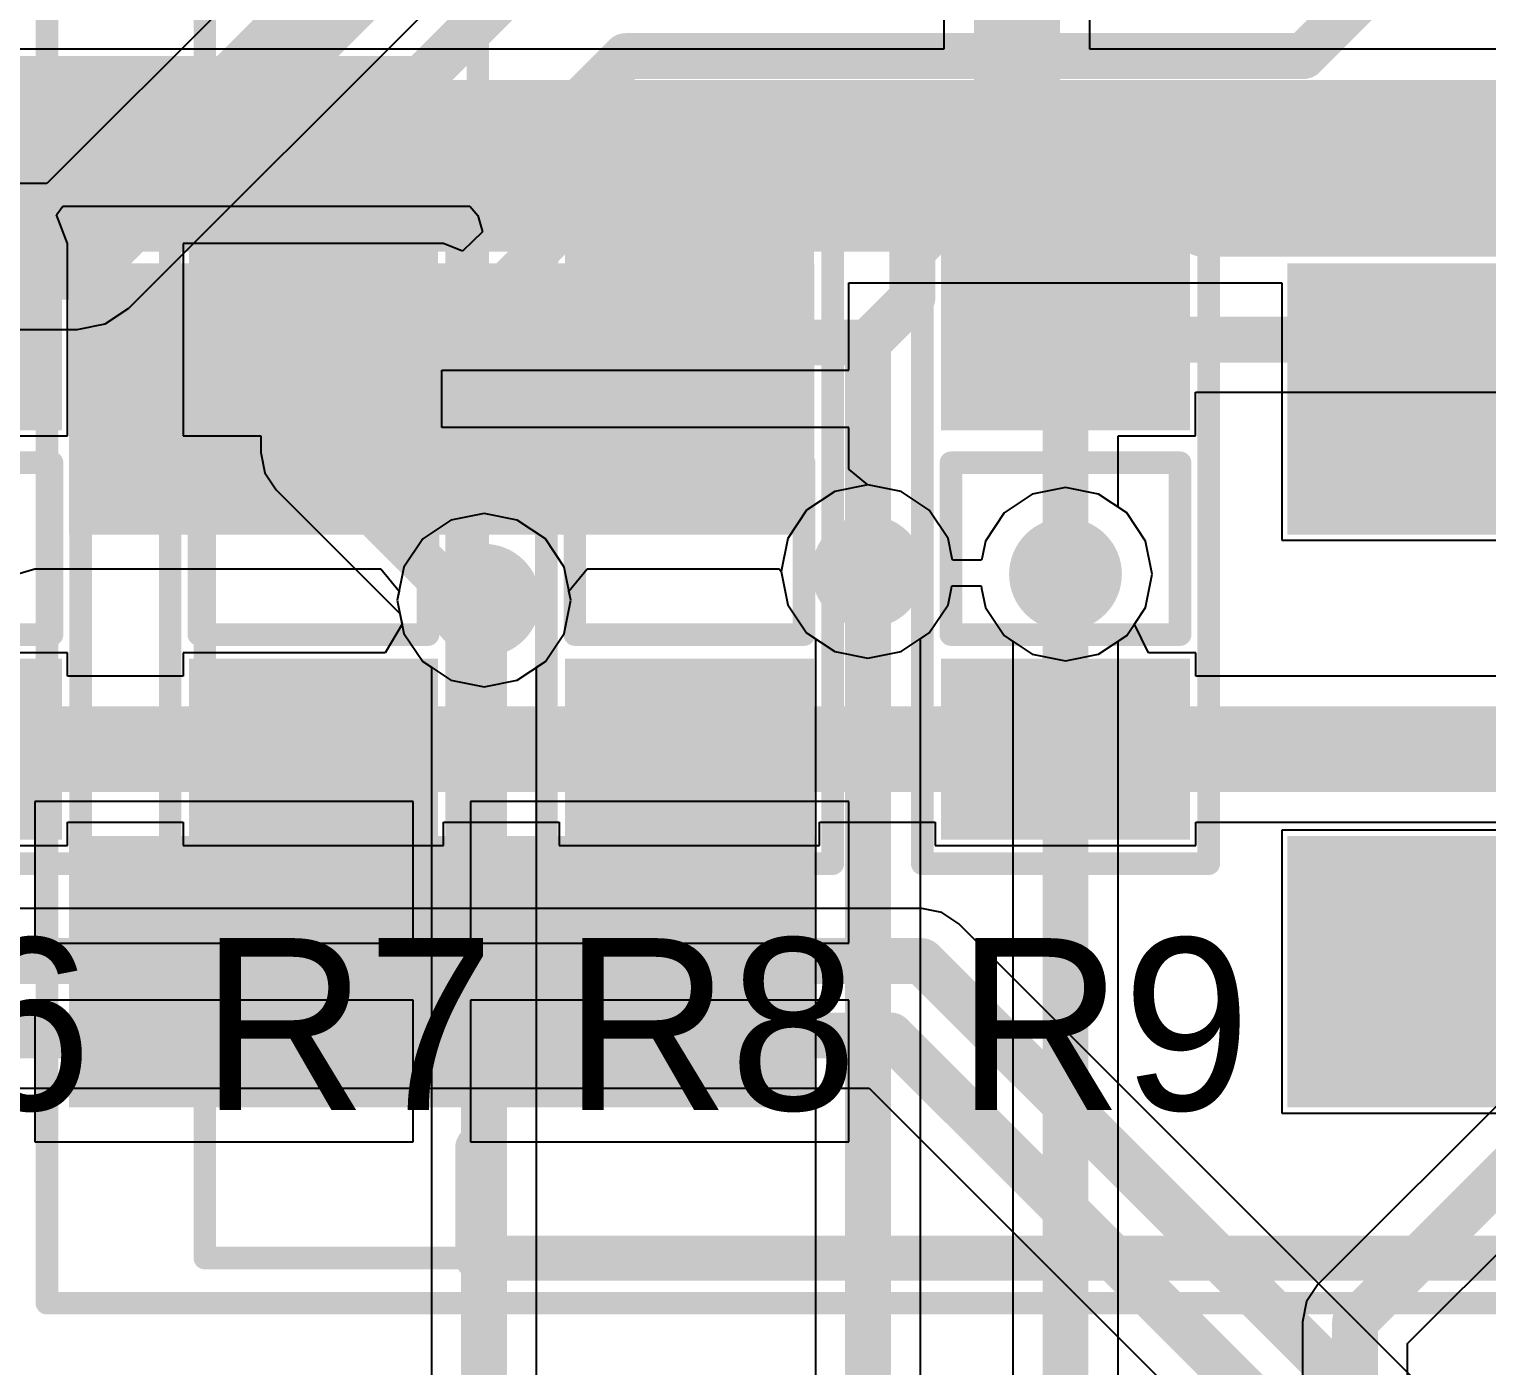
# Model space of a CAD drawing. Header units: millimetres. Extents: x 3.6 to 6.79, y 1.07 to 2.73.
# Drawn here: x 4.0736 to 4.328, y 1.5203 to 1.7537 of the extents above; entities that cross this region are included whole.
import ezdxf

# ---------------------------------------------------------------- set-up
doc = ezdxf.new("R2010")
doc.units = ezdxf.units.MM
doc.header["$MEASUREMENT"] = 0
for name, color, linetype in [('BottomLayer', 5, 'Continuous'), ('BottomOverlay', 54, 'Continuous'), ('BottomPaste', 16, 'Continuous'), ('BottomSolder', 6, 'Continuous'), ('Mechanical11', 56, 'Continuous'), ('Mechanical13', 56, 'Continuous'), ('Mechanical15', 56, 'Continuous'), ('MidLayer1', 16, 'Continuous'), ('MidLayer2', 76, 'Continuous'), ('MultiLayer', 9, 'Continuous'), ('TopLayer', 1, 'Continuous'), ('TopOverlay', 2, 'Continuous'), ('TopPaste', 8, 'Continuous'), ('TopSolder', 216, 'Continuous'), ('ViaHoleLayer', 16, 'Continuous')]:
    doc.layers.add(name, color=color, linetype=linetype)

# ---------------------------------------------------------------- blocks, each defined once
blk = doc.blocks.new('61031621121_B_11')
at = {"layer": 'BottomLayer'}
for points in [[(-0.369685, 0.0452756), (-0.330315, 0.0452756), (-0.369685, 0.1673228), (-0.330315, 0.1673228)], [(-0.269685, 0.0452756), (-0.230315, 0.0452756), (-0.269685, 0.1673228), (-0.230315, 0.1673228)], [(-0.369685, -0.1673228), (-0.330315, -0.1673228), (-0.369685, -0.0452756), (-0.330315, -0.0452756)], [(-0.269685, -0.1673228), (-0.230315, -0.1673228), (-0.269685, -0.0452756), (-0.230315, -0.0452756)]]:
    blk.add_solid(points, dxfattribs=at)
at = {"layer": 'BottomOverlay', "const_width": 0.007874}
for points in [[(-0.4, 0.1), (-0.4, -0.1)], [(-0.4, 0.1), (-0.3807087, 0.1)]]:
    blk.add_lwpolyline(points, dxfattribs=at)
at = {"layer": 'BottomOverlay', "const_width": 0.003937}
for points in [[(-0.4019685, 0.1, 1), (-0.3980315, 0.1, 1)], [(-0.4019685, 0.1, 1), (-0.3980315, 0.1, 1)], [(-0.3826772, 0.1, 1), (-0.3787402, 0.1, 1)]]:
    blk.add_lwpolyline(points, format="xyb", close=True, dxfattribs=at)
at = {"layer": 'BottomPaste'}
for points in [[(-0.369685, 0.0452756), (-0.330315, 0.0452756), (-0.369685, 0.1673228), (-0.330315, 0.1673228)], [(-0.269685, 0.0452756), (-0.230315, 0.0452756), (-0.269685, 0.1673228), (-0.230315, 0.1673228)], [(-0.369685, -0.1673228), (-0.330315, -0.1673228), (-0.369685, -0.0452756), (-0.330315, -0.0452756)], [(-0.269685, -0.1673228), (-0.230315, -0.1673228), (-0.269685, -0.0452756), (-0.230315, -0.0452756)]]:
    blk.add_solid(points, dxfattribs=at)
at = {"layer": 'BottomSolder'}
for points in [[(-0.373685, 0.0412756), (-0.326315, 0.0412756), (-0.373685, 0.1713228), (-0.326315, 0.1713228)], [(-0.273685, 0.0412756), (-0.226315, 0.0412756), (-0.273685, 0.1713228), (-0.226315, 0.1713228)], [(-0.373685, -0.1713228), (-0.326315, -0.1713228), (-0.373685, -0.0412756), (-0.326315, -0.0412756)], [(-0.273685, -0.1713228), (-0.226315, -0.1713228), (-0.273685, -0.0412756), (-0.226315, -0.0412756)]]:
    blk.add_solid(points, dxfattribs=at)
at = {"layer": 'Mechanical11', "const_width": 0.003937}
for points in [[(-0.4, 0.1), (0.4, 0.1)], [(-0.4, 0.1), (-0.4, -0.1)]]:
    blk.add_lwpolyline(points, dxfattribs=at)
at = {"layer": 'Mechanical11', "const_width": 0.0019685}
blk.add_lwpolyline([(-0.4009842, 0.1, 1), (-0.3990158, 0.1, 1)], format="xyb", close=True, dxfattribs=at)
blk.add_lwpolyline([(-0.4009842, 0.1, 1), (-0.3990158, 0.1, 1)], format="xyb", close=True, dxfattribs=at)
at = {"layer": 'Mechanical13', "const_width": 0.003937}
for points in [[(-0.4, 0.1476378), (-0.4, -0.1476378)], [(-0.4, 0.1476378), (0.4, 0.1476378)]]:
    blk.add_lwpolyline(points, dxfattribs=at)
at = {"layer": 'Mechanical13', "const_width": 0.0019685}
blk.add_lwpolyline([(-0.4009842, 0.1476378, 1), (-0.3990158, 0.1476378, 1)], format="xyb", close=True, dxfattribs=at)
blk.add_lwpolyline([(-0.4009842, 0.1476378, 1), (-0.3990158, 0.1476378, 1)], format="xyb", close=True, dxfattribs=at)
at = {"layer": 'Mechanical15', "const_width": 0.003937}
for points in [[(-0.407874, 0.1751969), (-0.407874, -0.1751969)], [(-0.407874, 0.1751969), (0.407874, 0.1751969)]]:
    blk.add_lwpolyline(points, dxfattribs=at)
at = {"layer": 'Mechanical15', "const_width": 0.0019685}
blk.add_lwpolyline([(-0.4088582, 0.1751969, 1), (-0.4068898, 0.1751969, 1)], format="xyb", close=True, dxfattribs=at)
blk.add_lwpolyline([(-0.4088582, 0.1751969, 1), (-0.4068898, 0.1751969, 1)], format="xyb", close=True, dxfattribs=at)
blk = doc.blocks.new('RES_SMD_0603_104')
at = {"layer": 'TopLayer'}
for points in [[(-0.0468142, -0.0177165), (-0.0231922, -0.0177165), (-0.0468142, 0.0177165), (-0.0231922, 0.0177165)], [(0.0246772, -0.0177119), (0.0482992, -0.0177119), (0.0246772, 0.0177211), (0.0482992, 0.0177211)]]:
    blk.add_solid(points, dxfattribs=at)
at = {"layer": 'TopOverlay', "const_width": 0.003937}
for points in [[(-0.0550032, 0.025), (0.0549968, 0.025)], [(-0.0550032, 0.025), (-0.0550032, -0.025)], [(0.0549968, 0.025), (0.0549968, -0.025)], [(-0.0150032, 0.02), (0.0149968, 0.02)], [(-0.0150032, 0.02), (-0.0150032, -0.02)], [(0.0149968, 0.02), (0.0149968, -0.02)], [(-0.0150032, -0.02), (0.0149968, -0.02)], [(-0.0550032, -0.025), (0.0349968, -0.025)], [(0.0349968, -0.025), (0.0549968, -0.025)]]:
    blk.add_lwpolyline(points, dxfattribs=at)
at = {"layer": 'TopOverlay', "const_width": 0.0019685}
for points in [[(-0.0559874, 0.025, 1), (-0.054019, 0.025, 1)], [(-0.0559874, 0.025, 1), (-0.054019, 0.025, 1)], [(0.0540126, 0.025, 1), (0.055981, 0.025, 1)], [(0.0540126, 0.025, 1), (0.055981, 0.025, 1)], [(-0.0159874, 0.02, 1), (-0.014019, 0.02, 1)], [(-0.0159874, 0.02, 1), (-0.014019, 0.02, 1)], [(0.0140126, 0.02, 1), (0.015981, 0.02, 1)], [(0.0140126, 0.02, 1), (0.015981, 0.02, 1)], [(-0.0159874, -0.02, 1), (-0.014019, -0.02, 1)], [(-0.0159874, -0.02, 1), (-0.014019, -0.02, 1)], [(0.0140126, -0.02, 1), (0.015981, -0.02, 1)], [(0.0140126, -0.02, 1), (0.015981, -0.02, 1)], [(-0.0559874, -0.025, 1), (-0.054019, -0.025, 1)], [(-0.0559874, -0.025, 1), (-0.054019, -0.025, 1)], [(0.0340126, -0.025, 1), (0.035981, -0.025, 1)], [(0.0340126, -0.025, 1), (0.035981, -0.025, 1)], [(0.0540126, -0.025, 1), (0.055981, -0.025, 1)], [(0.0540126, -0.025, 1), (0.055981, -0.025, 1)]]:
    blk.add_lwpolyline(points, format="xyb", close=True, dxfattribs=at)
at = {"layer": 'TopPaste'}
for points in [[(-0.0468142, -0.0177165), (-0.0231922, -0.0177165), (-0.0468142, 0.0177165), (-0.0231922, 0.0177165)], [(0.0246772, -0.0177119), (0.0482992, -0.0177119), (0.0246772, 0.0177211), (0.0482992, 0.0177211)]]:
    blk.add_solid(points, dxfattribs=at)
at = {"layer": 'TopSolder'}
for points in [[(-0.0508142, -0.0217165), (-0.0191922, -0.0217165), (-0.0508142, 0.0217165), (-0.0191922, 0.0217165)], [(0.0206772, -0.0217119), (0.0522992, -0.0217119), (0.0206772, 0.0217211), (0.0522992, 0.0217211)]]:
    blk.add_solid(points, dxfattribs=at)
blk = doc.blocks.new('RES_SMD_0603_105')
at = {"layer": 'TopLayer'}
for points in [[(-0.0468142, -0.0177165), (-0.0231922, -0.0177165), (-0.0468142, 0.0177165), (-0.0231922, 0.0177165)], [(0.0246772, -0.0177119), (0.0482992, -0.0177119), (0.0246772, 0.0177211), (0.0482992, 0.0177211)]]:
    blk.add_solid(points, dxfattribs=at)
at = {"layer": 'TopOverlay', "const_width": 0.003937}
for points in [[(-0.0550032, 0.025), (0.0549968, 0.025)], [(-0.0550032, 0.025), (-0.0550032, -0.025)], [(0.0549968, 0.025), (0.0549968, -0.025)], [(-0.0150032, 0.02), (0.0149968, 0.02)], [(-0.0150032, 0.02), (-0.0150032, -0.02)], [(0.0149968, 0.02), (0.0149968, -0.02)], [(-0.0150032, -0.02), (0.0149968, -0.02)], [(-0.0550032, -0.025), (0.0349968, -0.025)], [(0.0349968, -0.025), (0.0549968, -0.025)]]:
    blk.add_lwpolyline(points, dxfattribs=at)
at = {"layer": 'TopOverlay', "const_width": 0.0019685}
for points in [[(-0.0559874, 0.025, 1), (-0.054019, 0.025, 1)], [(-0.0559874, 0.025, 1), (-0.054019, 0.025, 1)], [(0.0540126, 0.025, 1), (0.055981, 0.025, 1)], [(0.0540126, 0.025, 1), (0.055981, 0.025, 1)], [(-0.0159874, 0.02, 1), (-0.014019, 0.02, 1)], [(-0.0159874, 0.02, 1), (-0.014019, 0.02, 1)], [(0.0140126, 0.02, 1), (0.015981, 0.02, 1)], [(0.0140126, 0.02, 1), (0.015981, 0.02, 1)], [(-0.0159874, -0.02, 1), (-0.014019, -0.02, 1)], [(-0.0159874, -0.02, 1), (-0.014019, -0.02, 1)], [(0.0140126, -0.02, 1), (0.015981, -0.02, 1)], [(0.0140126, -0.02, 1), (0.015981, -0.02, 1)], [(-0.0559874, -0.025, 1), (-0.054019, -0.025, 1)], [(-0.0559874, -0.025, 1), (-0.054019, -0.025, 1)], [(0.0340126, -0.025, 1), (0.035981, -0.025, 1)], [(0.0340126, -0.025, 1), (0.035981, -0.025, 1)], [(0.0540126, -0.025, 1), (0.055981, -0.025, 1)], [(0.0540126, -0.025, 1), (0.055981, -0.025, 1)]]:
    blk.add_lwpolyline(points, format="xyb", close=True, dxfattribs=at)
at = {"layer": 'TopPaste'}
for points in [[(-0.0468142, -0.0177165), (-0.0231922, -0.0177165), (-0.0468142, 0.0177165), (-0.0231922, 0.0177165)], [(0.0246772, -0.0177119), (0.0482992, -0.0177119), (0.0246772, 0.0177211), (0.0482992, 0.0177211)]]:
    blk.add_solid(points, dxfattribs=at)
at = {"layer": 'TopSolder'}
for points in [[(-0.0508142, -0.0217165), (-0.0191922, -0.0217165), (-0.0508142, 0.0217165), (-0.0191922, 0.0217165)], [(0.0206772, -0.0217119), (0.0522992, -0.0217119), (0.0206772, 0.0217211), (0.0522992, 0.0217211)]]:
    blk.add_solid(points, dxfattribs=at)
blk = doc.blocks.new('RES_SMD_0603_106')
at = {"layer": 'TopLayer'}
for points in [[(-0.0468142, -0.0177165), (-0.0231922, -0.0177165), (-0.0468142, 0.0177165), (-0.0231922, 0.0177165)], [(0.0246772, -0.0177119), (0.0482992, -0.0177119), (0.0246772, 0.0177211), (0.0482992, 0.0177211)]]:
    blk.add_solid(points, dxfattribs=at)
at = {"layer": 'TopOverlay', "const_width": 0.003937}
for points in [[(-0.0550032, 0.025), (0.0549968, 0.025)], [(-0.0550032, 0.025), (-0.0550032, -0.025)], [(0.0549968, 0.025), (0.0549968, -0.025)], [(-0.0150032, 0.02), (0.0149968, 0.02)], [(-0.0150032, 0.02), (-0.0150032, -0.02)], [(0.0149968, 0.02), (0.0149968, -0.02)], [(-0.0150032, -0.02), (0.0149968, -0.02)], [(-0.0550032, -0.025), (0.0349968, -0.025)], [(0.0349968, -0.025), (0.0549968, -0.025)]]:
    blk.add_lwpolyline(points, dxfattribs=at)
at = {"layer": 'TopOverlay', "const_width": 0.0019685}
for points in [[(-0.0559874, 0.025, 1), (-0.054019, 0.025, 1)], [(-0.0559874, 0.025, 1), (-0.054019, 0.025, 1)], [(0.0540126, 0.025, 1), (0.055981, 0.025, 1)], [(0.0540126, 0.025, 1), (0.055981, 0.025, 1)], [(-0.0159874, 0.02, 1), (-0.014019, 0.02, 1)], [(-0.0159874, 0.02, 1), (-0.014019, 0.02, 1)], [(0.0140126, 0.02, 1), (0.015981, 0.02, 1)], [(0.0140126, 0.02, 1), (0.015981, 0.02, 1)], [(-0.0159874, -0.02, 1), (-0.014019, -0.02, 1)], [(-0.0159874, -0.02, 1), (-0.014019, -0.02, 1)], [(0.0140126, -0.02, 1), (0.015981, -0.02, 1)], [(0.0140126, -0.02, 1), (0.015981, -0.02, 1)], [(-0.0559874, -0.025, 1), (-0.054019, -0.025, 1)], [(-0.0559874, -0.025, 1), (-0.054019, -0.025, 1)], [(0.0340126, -0.025, 1), (0.035981, -0.025, 1)], [(0.0340126, -0.025, 1), (0.035981, -0.025, 1)], [(0.0540126, -0.025, 1), (0.055981, -0.025, 1)], [(0.0540126, -0.025, 1), (0.055981, -0.025, 1)]]:
    blk.add_lwpolyline(points, format="xyb", close=True, dxfattribs=at)
at = {"layer": 'TopPaste'}
for points in [[(-0.0468142, -0.0177165), (-0.0231922, -0.0177165), (-0.0468142, 0.0177165), (-0.0231922, 0.0177165)], [(0.0246772, -0.0177119), (0.0482992, -0.0177119), (0.0246772, 0.0177211), (0.0482992, 0.0177211)]]:
    blk.add_solid(points, dxfattribs=at)
at = {"layer": 'TopSolder'}
for points in [[(-0.0508142, -0.0217165), (-0.0191922, -0.0217165), (-0.0508142, 0.0217165), (-0.0191922, 0.0217165)], [(0.0206772, -0.0217119), (0.0522992, -0.0217119), (0.0206772, 0.0217211), (0.0522992, 0.0217211)]]:
    blk.add_solid(points, dxfattribs=at)
blk = doc.blocks.new('RES_SMD_0603_107')
at = {"layer": 'TopLayer'}
for points in [[(-0.0468142, -0.0177165), (-0.0231922, -0.0177165), (-0.0468142, 0.0177165), (-0.0231922, 0.0177165)], [(0.0246772, -0.0177119), (0.0482992, -0.0177119), (0.0246772, 0.0177211), (0.0482992, 0.0177211)]]:
    blk.add_solid(points, dxfattribs=at)
at = {"layer": 'TopOverlay', "const_width": 0.003937}
for points in [[(-0.0550032, 0.025), (0.0549968, 0.025)], [(-0.0550032, 0.025), (-0.0550032, -0.025)], [(0.0549968, 0.025), (0.0549968, -0.025)], [(-0.0150032, 0.02), (0.0149968, 0.02)], [(-0.0150032, 0.02), (-0.0150032, -0.02)], [(0.0149968, 0.02), (0.0149968, -0.02)], [(-0.0150032, -0.02), (0.0149968, -0.02)], [(-0.0550032, -0.025), (0.0349968, -0.025)], [(0.0349968, -0.025), (0.0549968, -0.025)]]:
    blk.add_lwpolyline(points, dxfattribs=at)
at = {"layer": 'TopOverlay', "const_width": 0.0019685}
for points in [[(-0.0559874, 0.025, 1), (-0.054019, 0.025, 1)], [(-0.0559874, 0.025, 1), (-0.054019, 0.025, 1)], [(0.0540126, 0.025, 1), (0.055981, 0.025, 1)], [(0.0540126, 0.025, 1), (0.055981, 0.025, 1)], [(-0.0159874, 0.02, 1), (-0.014019, 0.02, 1)], [(-0.0159874, 0.02, 1), (-0.014019, 0.02, 1)], [(0.0140126, 0.02, 1), (0.015981, 0.02, 1)], [(0.0140126, 0.02, 1), (0.015981, 0.02, 1)], [(-0.0159874, -0.02, 1), (-0.014019, -0.02, 1)], [(-0.0159874, -0.02, 1), (-0.014019, -0.02, 1)], [(0.0140126, -0.02, 1), (0.015981, -0.02, 1)], [(0.0140126, -0.02, 1), (0.015981, -0.02, 1)], [(-0.0559874, -0.025, 1), (-0.054019, -0.025, 1)], [(-0.0559874, -0.025, 1), (-0.054019, -0.025, 1)], [(0.0340126, -0.025, 1), (0.035981, -0.025, 1)], [(0.0340126, -0.025, 1), (0.035981, -0.025, 1)], [(0.0540126, -0.025, 1), (0.055981, -0.025, 1)], [(0.0540126, -0.025, 1), (0.055981, -0.025, 1)]]:
    blk.add_lwpolyline(points, format="xyb", close=True, dxfattribs=at)
at = {"layer": 'TopPaste'}
for points in [[(-0.0468142, -0.0177165), (-0.0231922, -0.0177165), (-0.0468142, 0.0177165), (-0.0231922, 0.0177165)], [(0.0246772, -0.0177119), (0.0482992, -0.0177119), (0.0246772, 0.0177211), (0.0482992, 0.0177211)]]:
    blk.add_solid(points, dxfattribs=at)
at = {"layer": 'TopSolder'}
for points in [[(-0.0508142, -0.0217165), (-0.0191922, -0.0217165), (-0.0508142, 0.0217165), (-0.0191922, 0.0217165)], [(0.0206772, -0.0217119), (0.0522992, -0.0217119), (0.0206772, 0.0217211), (0.0522992, 0.0217211)]]:
    blk.add_solid(points, dxfattribs=at)

msp = doc.modelspace()

# ---------------------------------------------------------------- linework, layer by layer
at = {"layer": 'BottomLayer'}
for p, q in [((4.2332551, 1.8783582), (4.2332551, 1.7502186)), ((4.2587449, 1.7502186), (4.2587449, 1.817669)), ((4.2332551, 1.7502186), (4.0449614, 1.7502186)), ((4.4421732, 1.7502186), (4.2587449, 1.7502186)), ((4.2166457, 1.6941417), (4.2166457, 1.709435)), ((4.2166457, 1.709435), (4.2921969, 1.709435)), ((4.2921969, 1.709435), (4.2921969, 1.6644567)), ((4.1456219, 1.6841417), (4.1456219, 1.6941417)), ((4.1456219, 1.6941417), (4.2166457, 1.6941417)), ((4.2166457, 1.6841417), (4.1456219, 1.6841417)), ((4.2166457, 1.6768861), (4.2166457, 1.6841417)), ((4.2200001, 1.6741333), (4.2166457, 1.6768861)), ((4.2257913, 1.6729813), (4.2200001, 1.6741333)), ((4.2307009, 1.6697009), (4.2257913, 1.6729813)), ((4.2486775, 1.6725125), (4.2437679, 1.6692321)), ((4.2544688, 1.6736645), (4.2486775, 1.6725125)), ((4.2602601, 1.6725125), (4.2544688, 1.6736645)), ((4.2651697, 1.6692321), (4.2602601, 1.6725125)), ((4.2339813, 1.6647913), (4.2307009, 1.6697009)), ((4.2437679, 1.6692321), (4.2404875, 1.6643225)), ((4.2684501, 1.6643225), (4.2651697, 1.6692321)), ((4.2346337, 1.6615118), (4.2339813, 1.6647913)), ((4.2404875, 1.6643225), (4.2399142, 1.6614405)), ((4.2696021, 1.6585312), (4.2684501, 1.6643225)), ((4.2921969, 1.6644567), (4.4209381, 1.6644567)), ((4.2347322, 1.6610174), (4.2346337, 1.6615118)), ((4.2399142, 1.6614405), (4.2398298, 1.6610174)), ((4.0698999, 1.658058), (4.0745987, 1.6594565)), ((4.0745986, 1.6594566), (4.0745987, 1.6594567)), ((4.0745987, 1.6594565), (4.0745986, 1.6594566)), ((4.0745987, 1.6594567), (4.1350113, 1.6594567)), ((4.1350113, 1.6594567), (4.1381833, 1.6555916)), ((4.1678167, 1.6555916), (4.1709887, 1.6594567)), ((4.1709887, 1.6594567), (4.2044918, 1.6594567)), ((4.2044918, 1.6594567), (4.2048667, 1.6589999)), ((4.2048667, 1.6589999), (4.2060187, 1.6532087)), ((4.2398298, 1.6610174), (4.2347322, 1.6610174)), ((4.2339813, 1.6532087), (4.2345546, 1.6560907)), ((4.2345546, 1.6560907), (4.234639, 1.6565138)), ((4.234639, 1.6565138), (4.2397366, 1.6565138)), ((4.2397366, 1.6565138), (4.2398351, 1.6560194)), ((4.2398351, 1.6560194), (4.2404875, 1.6527399)), ((4.2684501, 1.6527399), (4.2696021, 1.6585312)), ((4.1381833, 1.6555916), (4.1378667, 1.654)), ((4.1378667, 1.654), (4.1390187, 1.6482087)), ((4.1669813, 1.6482087), (4.1681333, 1.654)), ((4.1681333, 1.654), (4.1678167, 1.6555916)), ((4.2060187, 1.6532087), (4.2092991, 1.6482991)), ((4.2307009, 1.6482991), (4.2339813, 1.6532087)), ((4.2404875, 1.6527399), (4.2437679, 1.6478303)), ((4.2651697, 1.6478303), (4.2684501, 1.6527399)), ((4.1390187, 1.6482087), (4.1422991, 1.6432991)), ((4.1637009, 1.6432991), (4.1669813, 1.6482087)), ((4.2092991, 1.6482991), (4.2142087, 1.6450187)), ((4.2257913, 1.6450187), (4.2307009, 1.6482991)), ((4.2437679, 1.6478303), (4.2486775, 1.6445499)), ((4.2602601, 1.6445499), (4.2651697, 1.6478303)), ((4.1422991, 1.6432991), (4.1472087, 1.6400187)), ((4.1587913, 1.6400187), (4.1637009, 1.6432991)), ((4.2142087, 1.6450187), (4.22, 1.6438667)), ((4.22, 1.6438667), (4.2257913, 1.6450187)), ((4.2486775, 1.6445499), (4.2544688, 1.6433979)), ((4.2544688, 1.6433979), (4.2602601, 1.6445499)), ((4.1472087, 1.6400187), (4.153, 1.6388667)), ((4.153, 1.6388667), (4.1587913, 1.6400187)), ((4.140622, 1.6188267), (4.0745985, 1.6188267)), ((4.0745985, 1.6188267), (4.0745985, 1.5941418)), ((4.140622, 1.5941418), (4.140622, 1.6188267)), ((4.2166457, 1.6188267), (4.150622, 1.6188267)), ((4.150622, 1.6188267), (4.150622, 1.5941418)), ((4.2166457, 1.5941418), (4.2166457, 1.6188267)), ((4.4242441, 1.6138267), (4.2921969, 1.6138267)), ((4.2921969, 1.6138267), (4.2921969, 1.5644567)), ((4.0745985, 1.5941418), (4.140622, 1.5941418)), ((4.150622, 1.5941418), (4.2166457, 1.5941418)), ((4.140622, 1.5841418), (4.0745985, 1.5841418)), ((4.0745985, 1.5841418), (4.0745985, 1.5594567)), ((4.140622, 1.5594567), (4.140622, 1.5841418)), ((4.2166457, 1.5841418), (4.150622, 1.5841418)), ((4.150622, 1.5841418), (4.150622, 1.5594567)), ((4.2166457, 1.5594567), (4.2166457, 1.5841418)), ((4.2921969, 1.5644567), (4.4242441, 1.5644567)), ((4.0745985, 1.5594567), (4.140622, 1.5594567)), ((4.150622, 1.5594567), (4.2166457, 1.5594567))]:
    msp.add_line(p, q, dxfattribs=at)
for points, const_width in [([(4.246, 1.7308268), (4.246, 1.886)], 0.015), ([(3.9948504, 1.7298268), (4.247, 1.7298268)], 0.03), ([(4.247, 1.7298268), (4.4421732, 1.7298268)], 0.03), ([(4.246, 1.7308268), (4.247, 1.7298268)], 0.015)]:
    msp.add_lwpolyline(points, dxfattribs=dict(at, const_width=const_width))
for points, const_width in [([(4.2395, 1.7298268, 1), (4.2545, 1.7298268, 1)], 0.015), ([(4.2395, 1.7298268, 1), (4.2545, 1.7298268, 1)], 0.015), ([(4.24225, 1.7308268, 1), (4.24975, 1.7308268, 1)], 0.0075), ([(4.24225, 1.7308268, 1), (4.24975, 1.7308268, 1)], 0.0075), ([(4.24325, 1.7298268, 1), (4.25075, 1.7298268, 1)], 0.0075), ([(4.2150788, 1.659, 1), (4.2249212, 1.659, 1)], 0.0098425), ([(4.2495476, 1.6585312, 1), (4.25939, 1.6585312, 1)], 0.0098425), ([(4.1480788, 1.654, 1), (4.1579212, 1.654, 1)], 0.0098425)]:
    msp.add_lwpolyline(points, format="xyb", close=True, dxfattribs=dict(at, const_width=const_width))
at = {"layer": 'MidLayer1'}
for p, q in [((4.1342551, 1.7842791), (4.0767209, 1.7267449)), ((4.091012, 1.704988), (4.156012, 1.769988)), ((4.0767209, 1.7267449), (3.991, 1.7267449)), ((4.0868773, 1.7022252), (4.091012, 1.704988)), ((4.082, 1.7012551), (4.0868773, 1.7022252)), ((3.9962791, 1.7012551), (4.082, 1.7012551)), ((4.22, 1.6741333), (4.2142087, 1.6729813)), ((4.2257913, 1.6729813), (4.22, 1.6741333)), ((4.2142087, 1.6729813), (4.2092991, 1.6697009)), ((4.2307009, 1.6697009), (4.2257913, 1.6729813)), ((4.2486775, 1.6725125), (4.2437679, 1.6692321)), ((4.2544688, 1.6736645), (4.2486775, 1.6725125)), ((4.2602601, 1.6725125), (4.2544688, 1.6736645)), ((4.2651697, 1.6692321), (4.2602601, 1.6725125)), ((4.153, 1.6691333), (4.1472087, 1.6679813)), ((4.1587913, 1.6679813), (4.153, 1.6691333)), ((4.2092991, 1.6697009), (4.2060187, 1.6647913)), ((4.2339813, 1.6647913), (4.2307009, 1.6697009)), ((4.2437679, 1.6692321), (4.2404875, 1.6643225)), ((4.2684501, 1.6643225), (4.2651697, 1.6692321)), ((4.1472087, 1.6679813), (4.1422991, 1.6647009)), ((4.1637009, 1.6647009), (4.1587913, 1.6679813)), ((4.1422991, 1.6647009), (4.1390187, 1.6597913)), ((4.1669813, 1.6597913), (4.1637009, 1.6647009)), ((4.2060187, 1.6647913), (4.2048667, 1.659)), ((4.2346337, 1.6615118), (4.2339813, 1.6647913)), ((4.2404875, 1.6643225), (4.2399142, 1.6614405)), ((4.2696021, 1.6585312), (4.2684501, 1.6643225)), ((4.2347322, 1.6610174), (4.2346337, 1.6615118)), ((4.2399142, 1.6614405), (4.2398298, 1.6610174)), ((4.1390187, 1.6597913), (4.1378667, 1.654)), ((4.1681333, 1.654), (4.1669813, 1.6597913)), ((4.2048667, 1.659), (4.2060187, 1.6532087)), ((4.2398298, 1.6610174), (4.2347322, 1.6610174)), ((4.4237126, 1.6597134), (4.2985114, 1.5345122)), ((4.2339813, 1.6532087), (4.2345546, 1.6560907)), ((4.2345546, 1.6560907), (4.234639, 1.6565138)), ((4.234639, 1.6565138), (4.2397366, 1.6565138)), ((4.2397366, 1.6565138), (4.2398351, 1.6560194)), ((4.2398351, 1.6560194), (4.2404875, 1.6527399)), ((4.2684501, 1.6527399), (4.2696021, 1.6585312)), ((4.1378667, 1.654), (4.1390187, 1.6482087)), ((4.1669813, 1.6482087), (4.1681333, 1.654)), ((4.2060187, 1.6532087), (4.2092991, 1.6482991)), ((4.2307009, 1.6482991), (4.2339813, 1.6532087)), ((4.2404875, 1.6527399), (4.2437679, 1.6478303)), ((4.2651697, 1.6478303), (4.2684501, 1.6527399)), ((4.1390187, 1.6482087), (4.1422991, 1.6432991)), ((4.1637009, 1.6432991), (4.1669813, 1.6482087)), ((4.2092991, 1.6482991), (4.2108237, 1.6472804)), ((4.2108237, 1.6472804), (4.2108237, 1.2628009)), ((4.2291763, 1.6472804), (4.2307009, 1.6482991)), ((4.2291763, 1.259), (4.2291763, 1.6472804)), ((4.2437679, 1.6478303), (4.2452925, 1.6468116)), ((4.2452925, 1.6468116), (4.2452925, 1.2061884)), ((4.2636451, 1.6468116), (4.2651697, 1.6478303)), ((4.2636451, 1.2061884), (4.2636451, 1.6468116)), ((4.3141763, 1.5242227), (4.4366898, 1.6467362)), ((4.1422991, 1.6432991), (4.1438237, 1.6422804)), ((4.1621763, 1.6422804), (4.1637009, 1.6432991)), ((4.1438237, 1.6422804), (4.1438237, 1.295)), ((4.1621763, 1.342775), (4.1621763, 1.6422804)), ((4.2985114, 1.5345122), (4.2965222, 1.5315352)), ((4.2965222, 1.5315352), (4.2958237, 1.5280236)), ((4.2958237, 1.5280236), (4.2958237, 1.2047196)), ((4.3141763, 1.2047196), (4.3141763, 1.5242227))]:
    msp.add_line(p, q, dxfattribs=at)
for points, const_width in [([(4.082, 1.714), (4.147, 1.779)], 0.015), ([(3.991, 1.714), (4.082, 1.714)], 0.015), ([(4.305, 1.5280236), (4.4384882, 1.6615118)], 0.008), ([(4.22, 1.259), (4.22, 1.659)], 0.008), ([(4.2544688, 1.1944688), (4.2544688, 1.6585312)], 0.008), ([(4.153, 1.295), (4.153, 1.654)], 0.008), ([(4.305, 1.193), (4.305, 1.5280236)], 0.008)]:
    msp.add_lwpolyline(points, dxfattribs=dict(at, const_width=const_width))
for points, const_width in [([(4.07825, 1.714, 1), (4.08575, 1.714, 1)], 0.0075), ([(4.07825, 1.714, 1), (4.08575, 1.714, 1)], 0.0075), ([(4.2150788, 1.659, 1), (4.2249212, 1.659, 1)], 0.0098425), ([(4.2495476, 1.6585312, 1), (4.25939, 1.6585312, 1)], 0.0098425), ([(4.1480788, 1.654, 1), (4.1579212, 1.654, 1)], 0.0098425), ([(4.218, 1.659, 1), (4.222, 1.659, 1)], 0.004), ([(4.2524688, 1.6585312, 1), (4.2564688, 1.6585312, 1)], 0.004), ([(4.151, 1.654, 1), (4.155, 1.654, 1)], 0.004), ([(4.303, 1.5280236, 1), (4.307, 1.5280236, 1)], 0.004), ([(4.303, 1.5280236, 1), (4.307, 1.5280236, 1)], 0.004)]:
    msp.add_lwpolyline(points, format="xyb", close=True, dxfattribs=dict(at, const_width=const_width))
at = {"layer": 'MidLayer2'}
for p, q in [((4.22, 1.6741333), (4.2142087, 1.6729813)), ((4.2257913, 1.6729813), (4.22, 1.6741333)), ((4.2142087, 1.6729813), (4.2092991, 1.6697009)), ((4.2307009, 1.6697009), (4.2257913, 1.6729813)), ((4.2486775, 1.6725125), (4.2437679, 1.6692321)), ((4.2544688, 1.6736645), (4.2486775, 1.6725125)), ((4.2602601, 1.6725125), (4.2544688, 1.6736645)), ((4.2651697, 1.6692321), (4.2602601, 1.6725125)), ((4.153, 1.6691333), (4.1472087, 1.6679813)), ((4.1587913, 1.6679813), (4.153, 1.6691333)), ((4.2092991, 1.6697009), (4.2060187, 1.6647913)), ((4.2339813, 1.6647913), (4.2307009, 1.6697009)), ((4.2437679, 1.6692321), (4.2404875, 1.6643225)), ((4.2684501, 1.6643225), (4.2651697, 1.6692321)), ((4.1472087, 1.6679813), (4.1422991, 1.6647009)), ((4.1637009, 1.6647009), (4.1587913, 1.6679813)), ((4.1422991, 1.6647009), (4.1390187, 1.6597913)), ((4.1669813, 1.6597913), (4.1637009, 1.6647009)), ((4.2060187, 1.6647913), (4.2048667, 1.659)), ((4.2346337, 1.6615118), (4.2339813, 1.6647913)), ((4.2404875, 1.6643225), (4.2399142, 1.6614405)), ((4.2696021, 1.6585312), (4.2684501, 1.6643225)), ((4.2347322, 1.6610174), (4.2346337, 1.6615118)), ((4.2399142, 1.6614405), (4.2398298, 1.6610174)), ((4.1390187, 1.6597913), (4.1378667, 1.654)), ((4.1681333, 1.654), (4.1669813, 1.6597913)), ((4.2048667, 1.659), (4.2060187, 1.6532087)), ((4.2398298, 1.6610174), (4.2347322, 1.6610174)), ((4.2339813, 1.6532087), (4.2345546, 1.6560907)), ((4.2345546, 1.6560907), (4.234639, 1.6565138)), ((4.234639, 1.6565138), (4.2397366, 1.6565138)), ((4.2397366, 1.6565138), (4.2398351, 1.6560194)), ((4.2398351, 1.6560194), (4.2404875, 1.6527399)), ((4.2684501, 1.6527399), (4.2696021, 1.6585312)), ((4.1378667, 1.654), (4.1390187, 1.6482087)), ((4.1669813, 1.6482087), (4.1681333, 1.654)), ((4.2060187, 1.6532087), (4.2092991, 1.6482991)), ((4.2307009, 1.6482991), (4.2339813, 1.6532087)), ((4.2404875, 1.6527399), (4.2437679, 1.6478303)), ((4.2651697, 1.6478303), (4.2684501, 1.6527399)), ((4.1390187, 1.6482087), (4.1422991, 1.6432991)), ((4.1637009, 1.6432991), (4.1669813, 1.6482087)), ((4.2092991, 1.6482991), (4.2142087, 1.6450187)), ((4.2257913, 1.6450187), (4.2307009, 1.6482991)), ((4.2437679, 1.6478303), (4.2486775, 1.6445499)), ((4.2602601, 1.6445499), (4.2651697, 1.6478303)), ((4.1422991, 1.6432991), (4.1472087, 1.6400187)), ((4.1587913, 1.6400187), (4.1637009, 1.6432991)), ((4.2142087, 1.6450187), (4.22, 1.6438667)), ((4.22, 1.6438667), (4.2257913, 1.6450187)), ((4.2486775, 1.6445499), (4.2544688, 1.6433979)), ((4.2544688, 1.6433979), (4.2602601, 1.6445499)), ((4.1472087, 1.6400187), (4.153, 1.6388667)), ((4.153, 1.6388667), (4.1587913, 1.6400187))]:
    msp.add_line(p, q, dxfattribs=at)
at = {"layer": 'MidLayer2', "const_width": 0.0098425}
for points in [[(4.2150788, 1.659, 1), (4.2249212, 1.659, 1)], [(4.2495476, 1.6585312, 1), (4.25939, 1.6585312, 1)], [(4.1480788, 1.654, 1), (4.1579212, 1.654, 1)]]:
    msp.add_lwpolyline(points, format="xyb", close=True, dxfattribs=at)
at = {"layer": 'MultiLayer', "const_width": 0.0098425}
for points in [[(4.2150788, 1.659, 1), (4.2249212, 1.659, 1)], [(4.2495476, 1.6585312, 1), (4.25939, 1.6585312, 1)], [(4.1480788, 1.654, 1), (4.1579212, 1.654, 1)]]:
    msp.add_lwpolyline(points, format="xyb", close=True, dxfattribs=at)
at = {"layer": 'TopLayer'}
for p, q in [((4.0783905, 1.7212992), (4.0795188, 1.7228237)), ((4.0795188, 1.7228237), (4.1505056, 1.7228237)), ((4.1505056, 1.7228237), (4.1519076, 1.7211445)), ((4.0803303, 1.7162991), (4.0783905, 1.7212992)), ((4.1519076, 1.7211445), (4.1527139, 1.7182925)), ((4.1527139, 1.7182925), (4.1492412, 1.7149354)), ((4.0803302, 1.6826772), (4.0803302, 1.7162991)), ((4.0803302, 1.7162991), (4.0803303, 1.7162991)), ((4.1459484, 1.7162992), (4.1005155, 1.7162992)), ((4.1005155, 1.7162992), (4.1005155, 1.6826772)), ((4.1492412, 1.7149354), (4.1459484, 1.7162993)), ((4.1459484, 1.7162993), (4.1459484, 1.7162992)), ((4.2771851, 1.6826772), (4.2771851, 1.6903119)), ((4.2771851, 1.6903119), (4.3404882, 1.6903119)), ((4.0674867, 1.6826772), (4.0803302, 1.6826772)), ((4.1005155, 1.6826772), (4.1140557, 1.6826772)), ((4.1140557, 1.6826772), (4.1140557, 1.679768)), ((4.2636451, 1.6702508), (4.2636451, 1.6826772)), ((4.2636451, 1.6826772), (4.2771851, 1.6826772)), ((4.1140557, 1.679768), (4.1147542, 1.6762564)), ((4.1147542, 1.6762564), (4.1167434, 1.6732794)), ((4.1167434, 1.6732794), (4.1383246, 1.6516981)), ((4.2651697, 1.6692321), (4.2636451, 1.6702508)), ((4.2684501, 1.6643225), (4.2651697, 1.6692321)), ((4.2696021, 1.6585312), (4.2684501, 1.6643225)), ((4.2684501, 1.6527399), (4.2696021, 1.6585312)), ((4.1383246, 1.6516981), (4.1387006, 1.6498079)), ((4.266491, 1.6498078), (4.2684501, 1.6527399)), ((4.1387006, 1.6498079), (4.1357354, 1.6448078)), ((4.2689609, 1.6448078), (4.266491, 1.6498078)), ((4.0803348, 1.6448078), (4.0349018, 1.6448078)), ((4.0803348, 1.6407417), (4.0803348, 1.6448078)), ((4.1357354, 1.6448078), (4.1005201, 1.6448078)), ((4.1005201, 1.6448078), (4.1005201, 1.6407417)), ((4.2771897, 1.6448078), (4.2689609, 1.6448078)), ((4.2771897, 1.6407417), (4.2771897, 1.6448078)), ((4.1005201, 1.6407417), (4.0803348, 1.6407417)), ((4.3551253, 1.6407417), (4.2771897, 1.6407417)), ((4.0803348, 1.6111858), (4.0803348, 1.6152519)), ((4.0803348, 1.6152519), (4.1005201, 1.6152519)), ((4.1005201, 1.6152519), (4.1005201, 1.6111858)), ((4.1459531, 1.6111858), (4.1459531, 1.6152519)), ((4.1459531, 1.6152519), (4.1661384, 1.6152519)), ((4.1661384, 1.6152519), (4.1661384, 1.6111858)), ((4.2115714, 1.6111858), (4.2115714, 1.6152519)), ((4.2115714, 1.6152519), (4.2317567, 1.6152519)), ((4.2317567, 1.6152519), (4.2317567, 1.6111858)), ((4.2771897, 1.6111858), (4.2771897, 1.6152519)), ((4.2771897, 1.6152519), (4.3551253, 1.6152519)), ((4.0349018, 1.6111858), (4.0803348, 1.6111858)), ((4.1005201, 1.6111858), (4.1459531, 1.6111858)), ((4.1661384, 1.6111858), (4.2115714, 1.6111858)), ((4.2317567, 1.6111858), (4.2771897, 1.6111858)), ((4.2293847, 1.6001763), (3.966801, 1.6001763)), ((4.2328963, 1.5994778), (4.2293847, 1.6001763)), ((4.2358733, 1.5974886), (4.2328963, 1.5994778)), ((4.3304886, 1.5028734), (4.2358733, 1.5974886)), ((3.9848427, 1.5688237), (4.2201991, 1.5688237)), ((4.2201991, 1.5688237), (4.3018237, 1.4871991))]:
    msp.add_line(p, q, dxfattribs=at)
for points, const_width in [([(4.296, 1.749), (4.345, 1.798)], 0.008), ([(4.142, 1.745), (4.159, 1.762)], 0.008), ([(4.1607219, 1.732), (4.1777219, 1.749)], 0.008), ([(4.1777219, 1.749), (4.296, 1.749)], 0.008), ([(4.027, 1.745), (4.142, 1.745)], 0.008), ([(4.1621337, 1.7150271), (4.1831066, 1.736)], 0.008), ([(4.1831066, 1.736), (4.3353241, 1.736)], 0.008), ([(4.0576137, 1.7166137), (4.073, 1.732)], 0.008), ([(4.073, 1.732), (4.1607219, 1.732)], 0.008), ([(4.227752, 1.7150271), (4.2330241, 1.7202992)], 0.008), ([(4.2330241, 1.7202992), (4.2759131, 1.7202992)], 0.008), ([(4.2759131, 1.7202992), (4.2782123, 1.718)], 0.008), ([(4.2782123, 1.718), (4.3357088, 1.718)], 0.008), ([(4.1474882, 1.6994882), (4.1621337, 1.7141337)], 0.008), ([(4.1621337, 1.7141337), (4.1621337, 1.7150271)], 0.008), ([(4.227752, 1.706752), (4.227752, 1.7150271)], 0.008), ([(4.22, 1.699), (4.227752, 1.706752)], 0.008), ([(4.123232, 1.679768), (4.123232, 1.6994882)], 0.008), ([(4.123232, 1.6994882), (4.1474882, 1.6994882)], 0.008), ([(4.1888503, 1.6994882), (4.1893385, 1.699)], 0.008), ([(4.1893385, 1.699), (4.22, 1.699)], 0.008), ([(4.22, 1.659), (4.22, 1.699)], 0.008), ([(4.2544686, 1.6994882), (4.3404882, 1.6994882)], 0.008), ([(4.2544686, 1.6994882), (4.2544688, 1.699488)], 0.008), ([(4.2544688, 1.6585312), (4.2544688, 1.699488)], 0.008), ([(4.123232, 1.679768), (4.149, 1.654)], 0.008), ([(4.149, 1.654), (4.153, 1.654)], 0.008), ([(4.0576183, 1.6279968), (4.1232366, 1.6279968)], 0.015), ([(4.1232366, 1.6279968), (4.1888549, 1.6279968)], 0.015), ([(4.1888549, 1.6279968), (4.2544732, 1.6279968)], 0.015), ([(4.2544734, 1.6279968), (4.3778418, 1.6279968)], 0.015), ([(3.963, 1.591), (4.2293847, 1.591)], 0.008), ([(4.2293847, 1.591), (4.324, 1.4963847)], 0.008), ([(3.943, 1.578), (4.224, 1.578)], 0.008), ([(4.224, 1.578), (4.311, 1.491)], 0.008)]:
    msp.add_lwpolyline(points, dxfattribs=dict(at, const_width=const_width))
for points, const_width in [([(4.1757219, 1.749, 1), (4.1797219, 1.749, 1)], 0.004), ([(4.1757219, 1.749, 1), (4.1797219, 1.749, 1)], 0.004), ([(4.294, 1.749, 1), (4.298, 1.749, 1)], 0.004), ([(4.294, 1.749, 1), (4.298, 1.749, 1)], 0.004), ([(4.14, 1.745, 1), (4.144, 1.745, 1)], 0.004), ([(4.14, 1.745, 1), (4.144, 1.745, 1)], 0.004), ([(4.1811066, 1.736, 1), (4.1851066, 1.736, 1)], 0.004), ([(4.1811066, 1.736, 1), (4.1851066, 1.736, 1)], 0.004), ([(4.071, 1.732, 1), (4.075, 1.732, 1)], 0.004), ([(4.071, 1.732, 1), (4.075, 1.732, 1)], 0.004), ([(4.1587219, 1.732, 1), (4.1627219, 1.732, 1)], 0.004), ([(4.1587219, 1.732, 1), (4.1627219, 1.732, 1)], 0.004), ([(4.2310241, 1.7202992, 1), (4.2350241, 1.7202992, 1)], 0.004), ([(4.2310241, 1.7202992, 1), (4.2350241, 1.7202992, 1)], 0.004), ([(4.2739131, 1.7202992, 1), (4.2779131, 1.7202992, 1)], 0.004), ([(4.2739131, 1.7202992, 1), (4.2779131, 1.7202992, 1)], 0.004), ([(4.2762123, 1.718, 1), (4.2802123, 1.718, 1)], 0.004), ([(4.2762123, 1.718, 1), (4.2802123, 1.718, 1)], 0.004), ([(4.1601337, 1.7150271, 1), (4.1641337, 1.7150271, 1)], 0.004), ([(4.1601337, 1.7150271, 1), (4.1641337, 1.7150271, 1)], 0.004), ([(4.1601337, 1.7141337, 1), (4.1641337, 1.7141337, 1)], 0.004), ([(4.1601337, 1.7141337, 1), (4.1641337, 1.7141337, 1)], 0.004), ([(4.225752, 1.7150271, 1), (4.229752, 1.7150271, 1)], 0.004), ([(4.225752, 1.7150271, 1), (4.229752, 1.7150271, 1)], 0.004), ([(4.225752, 1.706752, 1), (4.229752, 1.706752, 1)], 0.004), ([(4.225752, 1.706752, 1), (4.229752, 1.706752, 1)], 0.004), ([(4.121232, 1.6994882, 1), (4.125232, 1.6994882, 1)], 0.004), ([(4.121232, 1.6994882, 1), (4.125232, 1.6994882, 1)], 0.004), ([(4.1454882, 1.6994882, 1), (4.1494882, 1.6994882, 1)], 0.004), ([(4.1454882, 1.6994882, 1), (4.1494882, 1.6994882, 1)], 0.004), ([(4.1868503, 1.6994882, 1), (4.1908503, 1.6994882, 1)], 0.004), ([(4.1873385, 1.699, 1), (4.1913385, 1.699, 1)], 0.004), ([(4.1873385, 1.699, 1), (4.1913385, 1.699, 1)], 0.004), ([(4.218, 1.699, 1), (4.222, 1.699, 1)], 0.004), ([(4.218, 1.699, 1), (4.222, 1.699, 1)], 0.004), ([(4.218, 1.699, 1), (4.222, 1.699, 1)], 0.004), ([(4.2524686, 1.6994882, 1), (4.2564686, 1.6994882, 1)], 0.004), ([(4.2524686, 1.6994882, 1), (4.2564686, 1.6994882, 1)], 0.004), ([(4.2524688, 1.699488, 1), (4.2564688, 1.699488, 1)], 0.004), ([(4.2524688, 1.699488, 1), (4.2564688, 1.699488, 1)], 0.004), ([(4.121232, 1.679768, 1), (4.125232, 1.679768, 1)], 0.004), ([(4.121232, 1.679768, 1), (4.125232, 1.679768, 1)], 0.004), ([(4.2150788, 1.659, 1), (4.2249212, 1.659, 1)], 0.0098425), ([(4.2495476, 1.6585312, 1), (4.25939, 1.6585312, 1)], 0.0098425), ([(4.1480788, 1.654, 1), (4.1579212, 1.654, 1)], 0.0098425), ([(4.218, 1.659, 1), (4.222, 1.659, 1)], 0.004), ([(4.2524688, 1.6585312, 1), (4.2564688, 1.6585312, 1)], 0.004), ([(4.147, 1.654, 1), (4.151, 1.654, 1)], 0.004), ([(4.147, 1.654, 1), (4.151, 1.654, 1)], 0.004), ([(4.151, 1.654, 1), (4.155, 1.654, 1)], 0.004), ([(4.1194866, 1.6279968, 1), (4.1269866, 1.6279968, 1)], 0.0075), ([(4.1194866, 1.6279968, 1), (4.1269866, 1.6279968, 1)], 0.0075), ([(4.1851049, 1.6279968, 1), (4.1926049, 1.6279968, 1)], 0.0075), ([(4.1851049, 1.6279968, 1), (4.1926049, 1.6279968, 1)], 0.0075), ([(4.2507232, 1.6279968, 1), (4.2582232, 1.6279968, 1)], 0.0075), ([(4.2507234, 1.6279968, 1), (4.2582234, 1.6279968, 1)], 0.0075), ([(4.2273847, 1.591, 1), (4.2313847, 1.591, 1)], 0.004), ([(4.2273847, 1.591, 1), (4.2313847, 1.591, 1)], 0.004), ([(4.222, 1.578, 1), (4.226, 1.578, 1)], 0.004), ([(4.222, 1.578, 1), (4.226, 1.578, 1)], 0.004)]:
    msp.add_lwpolyline(points, format="xyb", close=True, dxfattribs=dict(at, const_width=const_width))
at = {"layer": 'ViaHoleLayer', "const_width": 0.0059055}
for points in [[(4.2170473, 1.659, 1), (4.2229527, 1.659, 1)], [(4.2515161, 1.6585312, 1), (4.2574215, 1.6585312, 1)], [(4.1500473, 1.654, 1), (4.1559527, 1.654, 1)]]:
    msp.add_lwpolyline(points, format="xyb", close=True, dxfattribs=at)

# ---------------------------------------------------------------- block references
at = {"rotation": 90}
for name, p in [('61031621121_B_11', (4.2519213, 1.9391417)), ('RES_SMD_0603_107', (4.0576183, 1.663)), ('RES_SMD_0603_106', (4.1232366, 1.663)), ('RES_SMD_0603_105', (4.1888549, 1.663)), ('RES_SMD_0603_104', (4.2544732, 1.663))]:
    msp.add_blockref(name, p, dxfattribs=at)

# ---------------------------------------------------------------- texts
at = {"layer": 'TopOverlay'}
for s, p in [('R6', (4.033285, 1.565)), ('R7', (4.1035702, 1.565)), ('R8', (4.166855, 1.565)), ('R9', (4.2354734, 1.565))]:
    msp.add_text(s, height=0.03, dxfattribs=at).set_placement(p)

doc.saveas('drawing.dxf')
